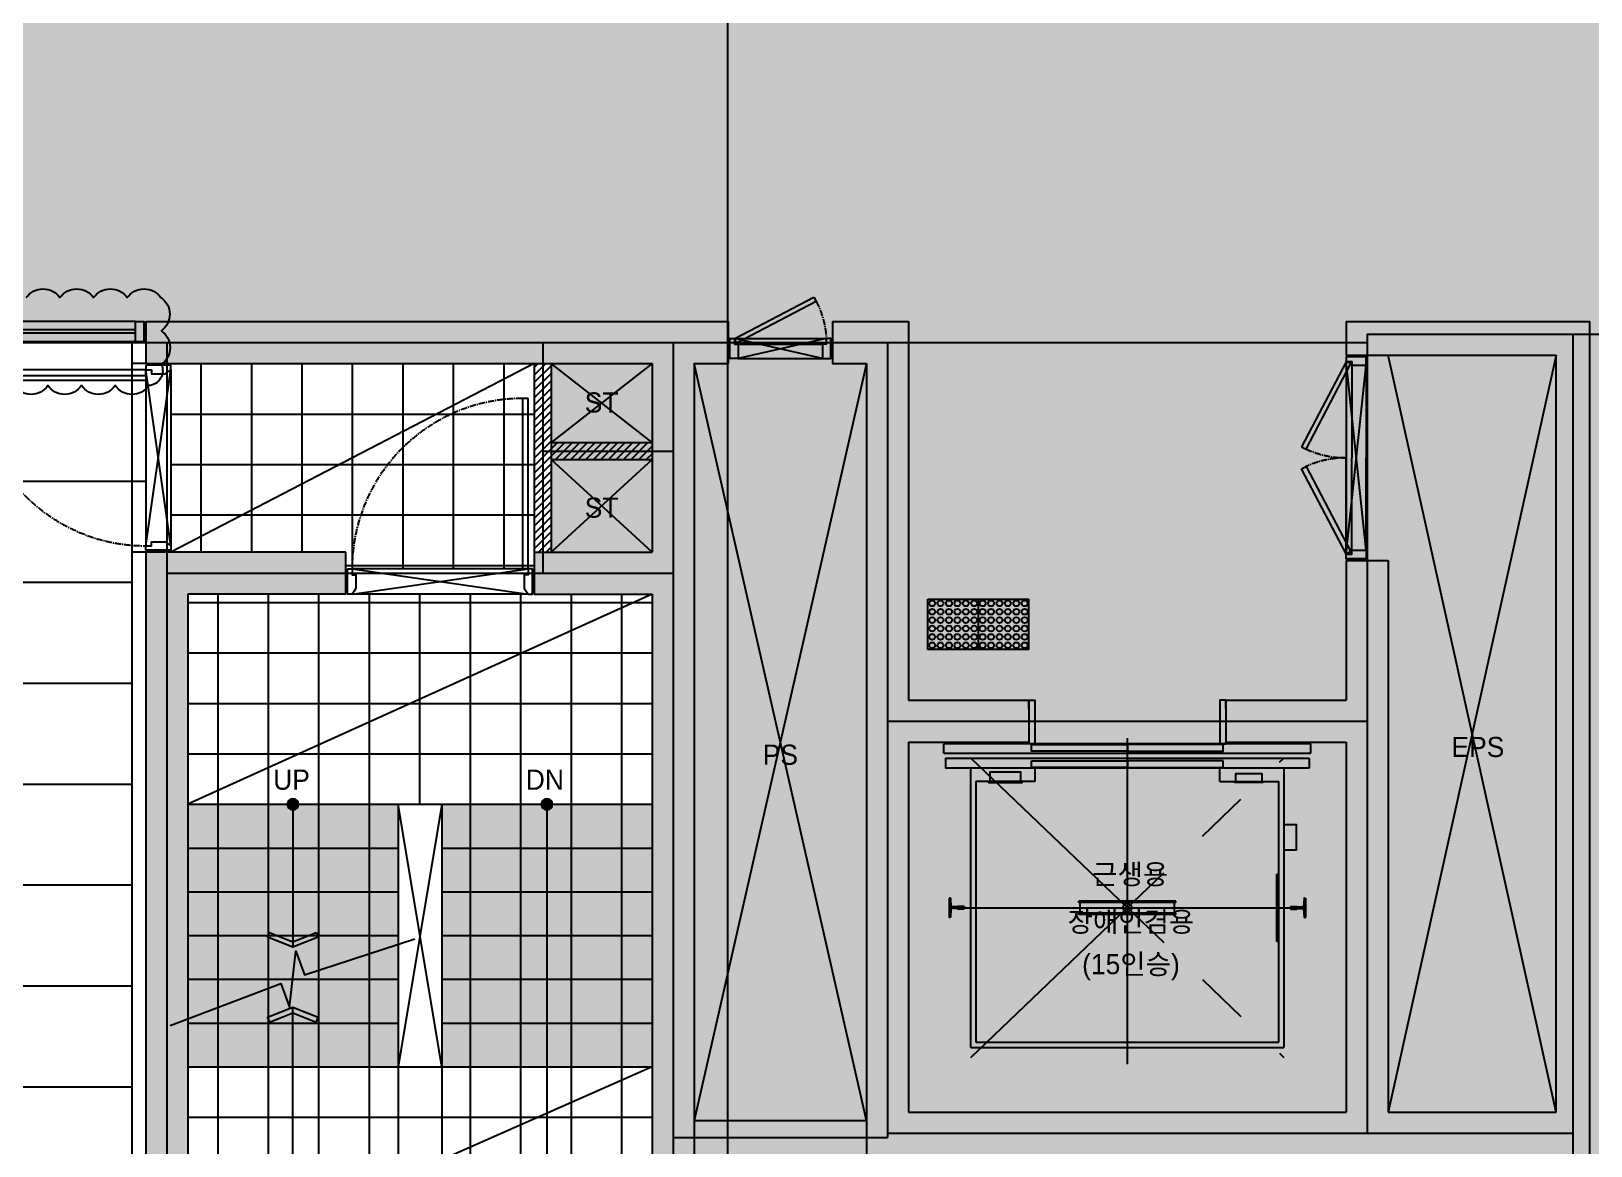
# Model space of a CAD drawing. Header units: millimetres. Extents: x -223175 to 287756, y -120611 to 352956.
# Drawn here: x 144884 to 154155, y 279582 to 286208 of the extents above; entities that cross this region are included whole.
import ezdxf
from ezdxf.enums import TextEntityAlignment as Align

# ---------------------------------------------------------------- set-up
doc = ezdxf.new("R2010")
doc.units = ezdxf.units.MM
doc.header["$LTSCALE"] = 50
for name, pattern in [('CENTER2', [1.125, 0.75, -0.125, 0.125, -0.125]), ('XREF 평면도$0$CEN', [62, 60, -1, 0, -1]), ('XREF 평면도$0$CENTER', [50.8, 31.75, -6.35, 6.35, -6.35]), ('XREF 평면도$0$HIDDEN2', [0.1875, 0.125, -0.0625])]:
    doc.linetypes.add(name, pattern=pattern)
for name, color, linetype in [('@220310_예인수정', 240, 'Continuous'), ('A-TEXT-1', 3, 'Continuous'), ('F-FIN', 5, 'Continuous'), ('I-CL-OPEN', 1, 'Continuous'), ('I-F-HAT', 8, 'Continuous'), ('I-FL-DOOR', 4, 'Continuous'), ('I-SOLID(제외영역)', 253, 'Continuous'), ('solid', 251, 'Continuous'), ('TILE', 8, 'Continuous'), ('XREF 평면도$0$00-DOOR', 4, 'Continuous'), ('XREF 평면도$0$A_GE_SYM', 7, 'Continuous'), ('XREF 평면도$0$BLK', 3, 'Continuous'), ('XREF 평면도$0$CEN', 1, 'XREF 평면도$0$CEN'), ('XREF 평면도$0$CENTER', 14, 'XREF 평면도$0$CENTER'), ('XREF 평면도$0$CON', 2, 'Continuous'), ('XREF 평면도$0$DIM', 7, 'Continuous'), ('XREF 평면도$0$DO', 4, 'Continuous'), ('XREF 평면도$0$ELEV', 7, 'Continuous'), ('XREF 평면도$0$F_HAT', 8, 'Continuous'), ('XREF 평면도$0$WID', 4, 'Continuous'), ('XREF 평면도$0$점자경고블럭', 7, 'Continuous'), ('XREF 평면도$0$점자블럭', 8, 'Continuous'), ('XREF 평면도$0$점자유도블럭', 7, 'Continuous'), ('XREF 평면도$0$화단', 7, 'Continuous')]:
    doc.layers.add(name, color=color, linetype=linetype)
doc.layers.add('DEFPOINT', color=98, linetype='Continuous', plot=False)
doc.styles.add('YE-TEXT', font='HY울릉도l.ttf')

# ---------------------------------------------------------------- blocks, each defined once
blk = doc.blocks.new('지상1층 계단1')
at = {"layer": 'XREF 평면도$0$A_GE_SYM'}
for points in [[(146439.9, 281578.4, -1), (146439.9, 281645, -1)], [(147949.9, 281578.4, 1), (147949.9, 281645, 1)]]:
    blk.add_hatch(color=7, dxfattribs=at).paths.add_polyline_path(points)
at = {"color": 7}
for p, q in [((145814.9, 281611.7), (148574.9, 281611.7)), ((146439.9, 281611.7), (146439.9, 280762.1)), ((147064.9, 281611.7), (147064.9, 278831.7)), ((147324.9, 281611.7), (147324.9, 278831.7)), ((145814.9, 281351.7), (147064.9, 281351.7)), ((147324.9, 281351.7), (148574.9, 281351.7)), ((145814.9, 281091.7), (147064.9, 281091.7)), ((147324.9, 281091.7), (148574.9, 281091.7)), ((145814.9, 280831.7), (147064.9, 280831.7)), ((147324.9, 280831.7), (148574.9, 280831.7)), ((145814.9, 280571.7), (147064.9, 280571.7)), ((147324.9, 280571.7), (148574.9, 280571.7)), ((145814.9, 280311.7), (147064.9, 280311.7)), ((147324.9, 280311.7), (148574.9, 280311.7)), ((145814.9, 280051.7), (148574.9, 280051.7))]:
    blk.add_line(p, q, dxfattribs=at)
blk.add_lwpolyline([(147949.9, 281611.7), (147949.9, 279431.7), (146439.9, 279431.7), (146439.9, 280404)], dxfattribs=at)
at = {"layer": 'XREF 평면도$0$A_GE_SYM', "color": 7}
blk.add_lwpolyline([(145709.9, 280297), (146368.1, 280546), (146419.4, 280405.1), (146457.8, 280738.3), (146509.1, 280597.3), (147164.9, 280811.5)], dxfattribs=at)
for points in [[(146578.8, 280849.9), (146589.9, 280822.1), (146439.9, 280762.1), (146289.9, 280822.1), (146301.1, 280849.9), (146439.9, 280794.4), (146578.8, 280849.9)], [(146578.8, 280316.2), (146589.9, 280344), (146439.9, 280404), (146289.9, 280344), (146301.1, 280316.2), (146439.9, 280371.7), (146578.8, 280316.2)]]:
    blk.add_lwpolyline(points, close=True, dxfattribs=at)
at = {"layer": 'XREF 평면도$0$A_GE_SYM'}
for centre in [(146439.9, 281611.7), (147949.9, 281611.7)]:
    blk.add_arc(centre, 33.3, 90, 270, dxfattribs=at)
at = {"layer": 'XREF 평면도$0$A_GE_SYM', "color": 7}
for centre in [(146439.9, 281611.7), (147949.9, 281611.7)]:
    blk.add_arc(centre, 33.3, 270, 90, dxfattribs=at)
at = {"layer": 'XREF 평면도$0$CEN', "color": 1, "ltscale": 100}
for p, q in [((147324.9, 280051.7), (147064.9, 281611.7)), ((147324.9, 281611.7), (147064.9, 280051.7))]:
    blk.add_line(p, q, dxfattribs=at)
at = {"layer": 'A-TEXT-1', "style": 'YE-TEXT'}
for s, p in [('UP', (146540.9, 281698.4)), ('DN', (148050.9, 281698.4))]:
    blk.add_text(s, height=120, dxfattribs=at).set_placement(p, align=Align.RIGHT)
blk = doc.blocks.new('XREF 평면도$0$A$C4BD30638')
at = {"layer": 'I-CL-OPEN'}
blk.add_lwpolyline([(-50, 0), (-550, 0), (-27, 120), (-573, 120), (-50, 0)], dxfattribs=at)
at = {"layer": 'I-FL-DOOR', "color": 4, "linetype": 'Continuous'}
blk.add_lwpolyline([(-499, 365.8), (-512.8, 339.5), (-40.3, 91.8), (-30, 120)], close=True, dxfattribs=at)
at = {"layer": 'I-FL-DOOR', "color": 1, "linetype": 'CENTER2', "lineweight": -3}
blk.add_arc((-40.3, 91.8), 533.5, 152.33638, 176.97093, dxfattribs=at)
at = {"layer": 'XREF 평면도$0$DO', "color": 5}
for p, q in [((-30, 120), (-573, 120)), ((-50, 85), (-550, 85)), ((-50, 0), (-550, 0))]:
    blk.add_line(p, q, dxfattribs=at)
at = {"layer": 'XREF 평면도$0$DO'}
for points in [[(-550, 0), (-600, 0), (-600, 120), (-573, 120), (-573, 85), (-550, 85)], [(-50, 0), (0, 0), (0, 120), (-27, 120), (-27, 85), (-50, 85)]]:
    blk.add_lwpolyline(points, close=True, dxfattribs=at)
blk = doc.blocks.new('XREF 평면도$0$A$C293E65E8')
at = {"layer": 'I-CL-OPEN'}
blk.add_lwpolyline([(27, -150), (1073, -150), (27, 0), (1073, 0), (27, -150)], dxfattribs=at)
at = {"layer": 'I-FL-DOOR', "color": 4, "linetype": 'Continuous'}
blk.add_lwpolyline([(27, -1162.7), (60.3, -1162.7), (60.3, -150), (27, -150)], close=True, dxfattribs=at)
at = {"layer": 'I-FL-DOOR', "color": 1, "linetype": 'CENTER2', "lineweight": -3}
blk.add_arc((60.3, -150), 1012.7, 270, 0, dxfattribs=at)
at = {"layer": 'XREF 평면도$0$00-DOOR', "color": 5}
for p, q in [((27, 0), (1073, 0)), ((60.3, -150), (1073, -150))]:
    blk.add_line(p, q, dxfattribs=at)
at = {"layer": 'XREF 평면도$0$00-DOOR'}
for points in [[(0, -150), (27, -150), (27, -115), (50, -115), (50, -35), (38.5, -17.5), (27, 0), (0, 0)], [(1100, -150), (1073, -150), (1073, -115), (1050, -115), (1050, -35), (1061.5, -17.5), (1073, 0), (1100, 0)]]:
    blk.add_lwpolyline(points, close=True, dxfattribs=at)
blk = doc.blocks.new('XREF 평면도$0$RAIL18')
at = {"layer": 'XREF 평면도$0$ELEV'}
for p, q in [((-89, -57), (-89, 57)), ((-83.4, 57), (-89, 57)), ((-78.2, 8), (-80.9, 54.6)), ((-78.2, 8), (-74.9, 4.7)), ((-41.2, 4.7), (-74.9, 4.7)), ((-38, 8), (-41.2, 4.7)), ((-1, 8), (-38, 8)), ((0, 7), (-1, 8)), ((0, -7), (0, 7)), ((-83.4, -57), (-89, -57)), ((-80.9, -54.6), (-78.2, -8)), ((-78.2, -8), (-74.9, -4.7)), ((-41.2, -4.7), (-74.9, -4.7)), ((-38, -8), (-41.2, -4.7)), ((-1, -8), (-38, -8)), ((0, -7), (-1, -8))]:
    blk.add_line(p, q, dxfattribs=at)
for centre, start, end in [((-83.4, 54.5), 3.40934, 90), ((-83.4, -54.5), 270, 356.59066)]:
    blk.add_arc(centre, 2.5, start, end, dxfattribs=at)
blk = doc.blocks.new('XREF 평면도$0$Ev-1층')
for p, q in [((912696.3, 222626.1), (912696.3, 220764.1)), ((912727.3, 222595.1), (912727.3, 220795.1))]:
    blk.add_line(p, q)
at = {"layer": 'XREF 평면도$0$ELEV'}
for p, q in [((914356.3, 220615.1), (914356.3, 222775.1)), ((914416.3, 222775.1), (914356.3, 222775.1)), ((914416.3, 222775.1), (914416.3, 220615.1)), ((912696.3, 222626.1), (914356.3, 222626.1)), ((913486.3, 221407.1), (913486.3, 221983.1)), ((913486.3, 221983.1), (913494.3, 221983.1)), ((913494.3, 221407.1), (913494.3, 221983.1)), ((913494.3, 221975.1), (913558.3, 221975.1)), ((913558.3, 221407.1), (913558.3, 221983.1)), ((913558.3, 221983.1), (913566.3, 221983.1)), ((913566.3, 221407.1), (913566.3, 221983.1)), ((913486.3, 221407.1), (913494.3, 221407.1)), ((913494.3, 221415.1), (913558.3, 221415.1)), ((913558.3, 221407.1), (913566.3, 221407.1)), ((914356.3, 220764.1), (912696.3, 220764.1)), ((913326.3, 220806), (913726.3, 220806)), ((913326.3, 220796), (913326.3, 220806)), ((913726.3, 220806), (913726.3, 220796)), ((914416.3, 220615.1), (914356.3, 220615.1))]:
    blk.add_line(p, q, dxfattribs=at)
at = {"layer": 'XREF 평면도$0$ELEV', "color": 7}
for p, q in [((914446.3, 222785.1), (914446.3, 220605.1)), ((914446.3, 222785.1), (914501.3, 222785.1)), ((914501.3, 220605.1), (914501.3, 222785.1)), ((914276.3, 222595.1), (912727.3, 222595.1)), ((914276.3, 222245.1), (914276.3, 222595.1)), ((914356.3, 222245.1), (914276.3, 222245.1)), ((914276.3, 221145.1), (914356.3, 221145.1)), ((914276.3, 221145.1), (914276.3, 220795.1)), ((912727.3, 220795.1), (914276.3, 220795.1)), ((914446.3, 220605.1), (914501.3, 220605.1))]:
    blk.add_line(p, q, dxfattribs=at)
at = {"layer": 'XREF 평면도$0$ELEV', "color": 1}
for p, q in [((913526.3, 222754.1), (913526.3, 220636.1)), ((914535.3, 221695.1), (912596.3, 221695.1))]:
    blk.add_line(p, q, dxfattribs=at)
at = {"layer": 'XREF 평면도$0$ELEV', "color": 11, "linetype": 'XREF 평면도$0$CENTER'}
for p, q in [((914416.3, 222626.1), (912636.3, 220764.1)), ((912636.3, 222626.1), (914416.3, 220764.1))]:
    blk.add_line(p, q, dxfattribs=at)
at = {"layer": 'XREF 평면도$0$ELEV'}
for points in [[(914276.3, 222520.1), (914271.3, 222520.1), (914271.3, 222320.1), (914276.3, 222320.1)], [(914276.3, 222327.6), (914333.3, 222327.5), (914333.3, 222512.5), (914276.3, 222512.6)], [(914276.3, 220890.1), (914271.3, 220890.1), (914271.3, 221055.1), (914276.3, 221055.1)], [(914276.3, 221050.1), (914324.3, 221050.1), (914324.3, 220895.1), (914276.3, 220895.1)]]:
    blk.add_lwpolyline(points, dxfattribs=at)
for points in [[(914400.3, 222265.1), (914400.3, 221696.1), (914360.3, 221696.1), (914360.3, 222265.1)], [(914400.3, 221125.1), (914400.3, 221694.1), (914360.3, 221694.1), (914360.3, 221125.1)], [(913870.1, 220764.1), (913870.1, 220689.1), (914020.1, 220689.1), (914020.1, 220764.1)]]:
    blk.add_lwpolyline(points, close=True, dxfattribs=at)
at = {"layer": 'XREF 평면도$0$ELEV', "color": 7}
for points in [[(914497.3, 222265.1), (914497.3, 221696.1), (914457.3, 221696.1), (914457.3, 222265.1)], [(914497.3, 221125.1), (914497.3, 221694.1), (914457.3, 221694.1), (914457.3, 221125.1)]]:
    blk.add_lwpolyline(points, close=True, dxfattribs=at)
for points in [[(914711.3, 222280.1), (914761.3, 222280.1), (914761.3, 222245.1), (914501.3, 222245.1), (914501.3, 222280.1), (914511.3, 222280.1)], [(914711.3, 221110.1), (914761.3, 221110.1), (914761.3, 221145.1), (914501.3, 221145.1), (914501.3, 221110.1), (914511.3, 221110.1)]]:
    blk.add_lwpolyline(points, dxfattribs=at)
at = {"layer": 'XREF 평면도$0$ELEV', "color": 1, "linetype": 'XREF 평면도$0$HIDDEN2'}
blk.add_circle((913526.3, 221695.1), 25, dxfattribs=at)
at = {"layer": 'XREF 평면도$0$DIM', "xscale": -1, "rotation": 90}
blk.add_blockref('XREF 평면도$0$RAIL18', (913526.3, 222665.1), dxfattribs=at)
at = {"layer": 'XREF 평면도$0$DIM', "rotation": 90.00000000000001}
blk.add_blockref('XREF 평면도$0$RAIL18', (913526.3, 220725.1), dxfattribs=at)
blk = doc.blocks.new('XREF 평면도$0$A$C68AD0916')
at = {"layer": 'I-CL-OPEN'}
blk.add_lwpolyline([(-570, -120), (573, -120), (-550, 0), (550, 0), (-573, -120)], dxfattribs=at)
at = {"layer": 'I-FL-DOOR', "color": 4, "linetype": 'Continuous'}
for points in [[(-65.8, -384.3), (-52, -357.9), (-559.7, -91.8), (-570, -120)], [(65.8, -384.3), (52, -357.9), (559.7, -91.8), (570, -120)]]:
    blk.add_lwpolyline(points, close=True, dxfattribs=at)
at = {"layer": 'I-FL-DOOR', "color": 1, "linetype": 'CENTER2', "lineweight": -3}
for centre, start, end in [((-570, -120), 335.32637, 0), ((570, -120), 180, 204.67363)]:
    blk.add_arc(centre, 570, start, end, dxfattribs=at)
at = {"layer": 'XREF 평면도$0$DO', "color": 5}
for p, q in [((-550, 0), (0, 0)), ((550, 0), (0, 0)), ((-550, -85), (0, -85)), ((550, -85), (0, -85)), ((-570, -120), (0, -120)), ((570, -120), (0, -120))]:
    blk.add_line(p, q, dxfattribs=at)
at = {"layer": 'XREF 평면도$0$DO'}
for points in [[(-550, 0), (-600, 0), (-600, -120), (-573, -120), (-573, -85), (-550, -85)], [(550, 0), (600, 0), (600, -120), (573, -120), (573, -85), (550, -85)]]:
    blk.add_lwpolyline(points, close=True, dxfattribs=at)
blk = doc.blocks.new('XREF 평면도$0$A$C19973816')
at = {"layer": 'XREF 평면도$0$점자경고블럭', "color": 12}
for p, q in [((0, 300), (0, 0)), ((0, 300), (300, 300)), ((300, 300), (300, 0)), ((300, 0), (0, 0))]:
    blk.add_line(p, q, dxfattribs=at)
at = {"layer": 'XREF 평면도$0$점자경고블럭', "color": 253}
for centre in [(25, 275), (75, 275), (125, 275), (175, 275), (225, 275), (275, 275), (25, 225), (25, 175), (75, 225), (75, 175), (125, 225), (125, 175), (175, 225), (175, 175), (225, 225), (225, 175), (275, 225), (275, 175), (25, 125), (75, 125), (125, 125), (175, 125), (225, 125), (275, 125), (25, 75), (25, 25), (75, 75), (75, 25), (125, 75), (125, 25), (175, 75), (175, 25), (225, 75), (225, 25), (275, 75), (275, 25)]:
    blk.add_circle(centre, 17.5, dxfattribs=at)
blk = doc.blocks.new('XREF 평면도$0$장애인점자블럭')
at = {"layer": 'XREF 평면도$0$점자유도블럭', "xscale": -1, "rotation": 180}
blk.add_blockref('XREF 평면도$0$A$C19973816', (0, 0), dxfattribs=at)

msp = doc.modelspace()

# ---------------------------------------------------------------- hatches: boundary and pattern name
at = {"layer": 'I-F-HAT'}
h = msp.add_hatch(dxfattribs=at)
h.set_pattern_fill('NET300-600', color=252, scale=2)
h.set_pattern_definition([(0, (145484.9, 275131.7), (0, 600), []), (90, (145484.9, 275131.7), (-1200, 7e-14), [])])
h.paths.add_polyline_path([(143604.9138, 284361.6924), (145494.9138, 284361.6924), (145494.9138, 284231.6924), (145564.9138, 284231.6924), (145564.9138, 283111.6924), (145484.9138, 283111.6924), (145484.9138, 277781.6924), (153869.9138, 277781.6924), (153869.9138, 276171.6924), (153859.9138, 276171.6924), (153859.9138, 276091.6924), (153979.9138, 276091.6924), (153979.9138, 276101.6924), (163624.9138, 276101.6924), (163624.9138, 274161.6924), (153979.9138, 274161.6924), (153979.9138, 274171.6924), (153859.9138, 274171.6924), (153859.9138, 274091.6924), (153869.9138, 274091.6924), (153869.9138, 272411.6924), (149647.4138, 272411.6924), (149647.4138, 272331.6924), (149027.4138, 272331.6924), (149027.4138, 272411.6924), (145484.9138, 272411.6924), (145484.9138, 267351.6924), (145564.9138, 267351.6924), (145564.9138, 266231.6924), (145484.9138, 266231.6924), (145484.9138, 266101.6924), (143604.9138, 266101.6924), (143604.9138, 266946.6924), (143614.9138, 266946.6924), (143614.9138, 266981.6924), (143264.9138, 266981.6924), (143264.9138, 268081.6924), (143614.9138, 268081.6924), (143614.9138, 268116.6924), (143604.9138, 268116.6924), (143604.9138, 269746.6924), (143614.9138, 269746.6924), (143614.9138, 269781.6924), (143264.9138, 269781.6924), (143264.9138, 270881.6924), (143614.9138, 270881.6924), (143614.9138, 270916.6924), (143604.9138, 270916.6924), (143604.9138, 271961.6924), (140624.9138, 271961.6924), (140624.9138, 272921.6924), (143604.9138, 272921.6924), (143604.9138, 274756.6924), (143614.9138, 274756.6924), (143614.9138, 274776.6924), (143214.9138, 274776.6924), (143214.9138, 274756.6924), (143294.9138, 274756.6924), (143294.9138, 273831.6924), (141304.9138, 273831.6924), (141304.9138, 277951.6924), (143294.9138, 277951.6924), (143294.9138, 277036.6924), (143214.9138, 277036.6924), (143214.9138, 277016.6924), (143614.9138, 277016.6924), (143614.9138, 277036.6924), (143604.9138, 277036.6924), (143604.9138, 279396.6924), (143614.9138, 279396.6924), (143614.9138, 279431.6924), (143264.9138, 279431.6924), (143264.9138, 280531.6924), (143614.9138, 280531.6924), (143614.9138, 280566.6924), (143604.9138, 280566.6924), (143604.9138, 281896.6924), (143614.9138, 281896.6924), (143614.9138, 281931.6924), (143264.9138, 281931.6924), (143264.9138, 283031.6924), (143614.9138, 283031.6924), (143614.9138, 283066.6924), (143604.9138, 283066.6924)])
at = {"layer": 'I-SOLID(제외영역)', "ltscale": 0.5}
h = msp.add_hatch(color=253, dxfattribs=at)
h.dxf.hatch_style = 1
h.paths.add_polyline_path([(107817.9932, 312724.6809), (107817.9932, 244617.0602), (184614.5896, 244617.0602), (184614.5896, 312724.6809)])
h.paths.add_polyline_path([(143274.9138, 271631.6924), (140474.9138, 271631.6924), (140474.9138, 278831.6924), (143274.9138, 278831.6924), (143274.9138, 284356.6924), (147974.9138, 284356.6924), (147974.9138, 283111.6924), (148824.9138, 283111.6924), (148824.9138, 278581.6924), (146104.9138, 278581.6924), (146104.9138, 278331.6924), (154149.9138, 278331.6924), (154149.9138, 276381.6924), (166174.9138, 276381.6924), (166174.9138, 273881.6924), (154149.9138, 273881.6924), (154149.9138, 272131.6924), (145764.9138, 272131.6924), (145764.9138, 271881.6924), (148624.9138, 271881.6924), (148574.9138, 271756.6924), (148574.9138, 267351.6924), (147974.9138, 267351.6924), (147974.9138, 266231.6924), (145564.9138, 266231.6924), (145564.9138, 265981.6924), (143274.9138, 265981.6924), (143274.9138, 266231.6924)], flags=16)
h.paths.add_polyline_path([(132374.9138, 271631.6924), (137044.9138, 271631.6924), (137044.9138, 270991.6924), (137274.9138, 270991.6924), (137274.9138, 269231.6924), (138074.9138, 269231.6924), (138074.9138, 265981.6924), (133724.9138, 265981.6924), (133724.9138, 269031.6924), (132374.9138, 269031.6924)], flags=16)
at = {"layer": 'solid', "ltscale": 0.05}
h = msp.add_hatch(color=256, dxfattribs=at)
h.dxf.hatch_style = 1
h.paths.add_polyline_path([(132574.9138, 271881.6924), (132574.9138, 270581.6924), (131774.9138, 270581.6924), (131774.9138, 271881.6924)])
h.paths.add_polyline_path([(132574.9138, 271631.6924), (132574.9138, 271881.6924), (138724.9138, 271881.6924), (138974.9138, 271881.6924), (138974.9138, 265981.6924), (138074.9138, 265981.6924), (138074.9138, 271631.6924)])
h.paths.add_polyline_path([(149849.9138, 265981.6924), (149849.9138, 270931.6924), (152699.9138, 270931.6924), (152699.9138, 272331.6924), (154149.9138, 272331.6924), (154149.9138, 265981.6924), (152699.9138, 265981.6924), (152699.9138, 270681.6924), (150099.9138, 270681.6924), (150099.9138, 268481.6924), (150814.9138, 268481.6924), (150814.9138, 268231.6924), (150099.9138, 268231.6924), (150099.9138, 265981.6924)])
h.paths.add_polyline_path([(145564.9138, 266231.6924), (145564.9138, 265981.6924), (149229.9138, 265981.6924), (149229.9138, 266231.6924), (148824.9138, 266231.6924), (148824.9138, 271881.6924), (145564.9138, 271881.6924), (145564.9138, 267351.6924), (146754.9138, 267351.6924), (146754.9138, 267601.6924), (145814.9138, 267601.6924), (145814.9138, 271631.6924), (148574.9138, 271631.6924), (148574.9138, 267601.6924), (147874.9138, 267601.6924), (147874.9138, 267351.6924), (148574.9138, 267351.6924), (148574.9138, 266231.6924)])
h.paths.add_polyline_path([(153949.9138, 276381.6924), (166174.9138, 276381.6924), (166174.9138, 276131.6924), (153949.9138, 276131.6924)])
h.paths.add_polyline_path([(166174.9138, 274131.6924), (153949.9138, 274131.6924), (153949.9138, 273881.6924), (166174.9138, 273881.6924)])
h.paths.add_polyline_path([(141074.9138, 271881.6924), (140474.9138, 271881.6924), (140474.9138, 270981.6924), (141074.9138, 270981.6924)])
h.paths.add_polyline_path([(141074.9138, 271881.6924), (143524.9138, 271881.6924), (143524.9138, 270916.6924), (143274.9138, 270916.6924), (143274.9138, 271631.6924), (141074.9138, 271631.6924), (141074.9138, 271881.6924)])
h.paths.add_polyline_path([(145564.9138, 284481.6924), (149027.4138, 284481.6924), (149027.4138, 284231.6924), (148824.9138, 284231.6924), (148824.9138, 278331.6924), (153949.9138, 278331.6924), (153949.9138, 279531.6924), (149849.9138, 279531.6924), (149849.9138, 284231.6924), (149647.4138, 284231.6924), (149647.4138, 284481.6924), (150099.9138, 284481.6924), (150099.9138, 282231.6924), (150814.9138, 282231.6924), (150814.9138, 281981.6924), (150099.9138, 281981.6924), (150099.9138, 279781.6924), (152699.9138, 279781.6924), (152699.9138, 281981.6924), (151984.9138, 281981.6924), (151984.9138, 282231.6924), (152699.9138, 282231.6924), (152699.9138, 283061.6924), (152949.9138, 283061.6924), (152949.9138, 279781.6924), (153949.9138, 279781.6924), (153949.9138, 284281.6924), (152699.9138, 284281.6924), (152699.9138, 284481.6924), (154149.9138, 284481.6924), (154149.9138, 278131.6924), (148574.9138, 278131.6924), (148574.9138, 278581.6924), (145564.9138, 278581.6924), (145564.9138, 283111.6924), (146754.9138, 283111.6924), (146754.9138, 282861.6924), (145814.9138, 282861.6924), (145814.9138, 278831.6924), (148574.9138, 278831.6924), (148574.9138, 282861.6924), (147874.9138, 282861.6924), (147874.9138, 283111.6924), (148574.9138, 283111.6924), (148574.9138, 284231.6924), (145564.9138, 284231.6924)])
h.paths.add_polyline_path([(141074.9138, 270981.6924), (141074.9138, 266231.6924), (143274.9138, 266231.6924), (143274.9138, 266946.6924), (143524.9138, 266946.6924), (143524.9138, 265981.6924), (140824.9138, 265981.6924), (140824.9138, 270981.6924)])
h.paths.add_polyline_path([(141074.9138, 278581.6924), (141074.9138, 278831.6924), (143274.9138, 278831.6924), (143274.9138, 279396.6924), (143524.9138, 279396.6924), (143524.9138, 277921.6924), (143324.9138, 277921.6924), (143324.9138, 278581.6924), (140674.9138, 278581.6924), (140674.9138, 273201.6924), (143324.9138, 273201.6924), (143324.9138, 273804.4424), (143524.9138, 273804.4424), (143524.9138, 273001.6924), (140474.9138, 273001.6924), (140474.9138, 278581.6924)])
h.paths.add_polyline_path([(143524.9138, 269746.6924), (143274.9138, 269746.6924), (143274.9138, 268116.6924), (143524.9138, 268116.6924)])
h.paths.add_polyline_path([(143524.9138, 281896.6924), (143274.9138, 281896.6924), (143274.9138, 280566.6924), (143524.9138, 280566.6924)])
h.paths.add_polyline_path([(140824.9138, 284481.6924), (141074.9138, 284481.6924), (141074.9138, 283881.6924), (143274.9138, 283881.6924), (143274.9138, 284481.6924), (143524.9138, 284481.6924), (143524.9138, 283066.6924), (143274.9138, 283066.6924), (143274.9138, 283631.6924), (141074.9138, 283631.6924), (141074.9138, 279481.6924), (140824.9138, 279481.6924)])
h.paths.add_polyline_path([(138974.9138, 284481.6924), (138724.9138, 284481.6924), (138724.9138, 271881.6924), (138974.9138, 271881.6924)])
h.paths.add_polyline_path([(141074.9138, 279481.6924), (140474.9138, 279481.6924), (140474.9138, 278581.6924), (141074.9138, 278581.6924)])
h.paths.add_polyline_path([(153949.9138, 272131.6924), (152949.9138, 272131.6924), (152949.9138, 266181.6924), (153949.9138, 266181.6924)], flags=16)
h.paths.add_polyline_path([(138774.9138, 271631.6924), (138274.9138, 271631.6924), (138274.9138, 266181.6924), (138774.9138, 266181.6924)], flags=16)
h = msp.add_hatch(dxfattribs=at)
h.set_pattern_fill('ANSI31', color=256, scale=10)
h.set_pattern_definition([(45, (-830368.875, 110505.83), (-22.4506403, 22.4506403), [])])
h.paths.add_polyline_path([(147974.9138, 283111.6924), (147974.9138, 283761.6924), (147974.9138, 284231.6924), (147874.9138, 284231.6924), (147874.9138, 283111.6924)])
h.paths.add_polyline_path([(148574.9138, 283661.6924), (148574.9138, 283761.6924), (147974.9138, 283761.6924), (147974.9138, 283661.6924)])
at = {"layer": 'TILE'}
h = msp.add_hatch(dxfattribs=at)
h.set_pattern_fill('_USER', color=256, scale=300, style=0, double=1, pattern_type=0)
h.set_pattern_definition([(0, (146794.9, 284231.7), (0, 300), []), (90, (146794.9, 284231.7), (-300, 2e-14), [])])
h.paths.add_polyline_path([(145714.9138, 284231.6924), (145714.9138, 283111.6924), (146754.9138, 283111.6924), (146754.9138, 283011.6924), (147874.9138, 283011.6924), (147874.9138, 284231.6924)])
h = msp.add_hatch(dxfattribs=at)
h.set_pattern_fill('_USER', color=256, scale=300, style=0, double=1, pattern_type=0)
h.set_pattern_definition([(0, (147194.9, 281611.7), (0, 300), []), (90, (147194.9, 281611.7), (-300, 2e-14), [])])
h.paths.add_polyline_path([(145814.9138, 282861.6924), (148574.9138, 282861.6924), (148574.9138, 281611.3773), (147324.9138, 281611.6924), (147064.9138, 281611.6924), (145814.9138, 281611.3773)])
h = msp.add_hatch(dxfattribs=at)
h.set_pattern_fill('_USER', color=256, scale=300, angle=270, style=0, pattern_type=0)
h.set_pattern_definition([(90, (147194.9, 268624.65), (-300, 2e-14), [])])
h.paths.add_polyline_path([(147064.9138, 280052.1378), (145814.9138, 280052.1378), (145814.9138, 281612.1378), (147064.9138, 281612.1378)])
h.paths.add_polyline_path([(148574.9138, 281612.1378), (148574.9138, 280052.1378), (147324.9138, 280052.1378), (147324.9138, 281612.1378)])
h = msp.add_hatch(dxfattribs=at)
h.set_pattern_fill('DOTS', color=256, scale=500, angle=270, style=0)
h.set_pattern_definition([(270, (149684.83, 277712.83), (31.25, -15.625), [0, -31.25])])
h.paths.add_polyline_path([(147064.9138, 280052.1378), (145814.9138, 280052.1378), (145814.9138, 281612.1378), (147064.9138, 281612.1378)])
h.paths.add_polyline_path([(148574.9138, 281612.1378), (148574.9138, 280052.1378), (147324.9138, 280052.1378), (147324.9138, 281612.1378)])
h = msp.add_hatch(dxfattribs=at)
h.set_pattern_fill('_USER', color=256, scale=300, style=0, double=1, pattern_type=0)
h.set_pattern_definition([(0, (147194.9, 280051.7), (0, 300), []), (90, (147194.9, 280051.7), (-300, 2e-14), [])])
h.paths.add_polyline_path([(147064.9138, 280051.6924), (147064.9138, 278832.1378), (145814.9138, 278832.1378), (145814.9138, 280051.6924)])
h.paths.add_polyline_path([(148574.9138, 280052.1378), (148574.9138, 278832.1378), (147324.9138, 278832.1378), (147324.9138, 280052.1378)])
h = msp.add_hatch(dxfattribs=at)
h.set_pattern_fill('_USER', color=8, scale=300, style=0, pattern_type=0)
h.set_pattern_definition([(0, (147194.9, 280051.7), (0, 300), [])])
h.paths.add_polyline_path([(147324.9138, 280051.6924), (147324.9138, 278831.6924), (147064.9138, 278831.6924), (147064.9138, 280051.6924)])
at = {"layer": 'XREF 평면도$0$F_HAT', "ltscale": 10}
h = msp.add_hatch(dxfattribs=at)
h.set_pattern_fill('EARTH', color=256, scale=200, style=0)
h.set_pattern_definition([(0, (-162118.8, 210702.1), (1270, 1270), [1270, -1270]), (0, (-162118.8, 211178.4), (1270, 1270), [1270, -1270]), (0, (-162118.8, 211654.6), (1270, 1270), [1270, -1270]), (90, (-161960.1, 211813.4), (-1270, 1270), [1270, -1270]), (90, (-161483.8, 211813.4), (-1270, 1270), [1270, -1270]), (90, (-161007.6, 211813.4), (-1270, 1270), [1270, -1270])])
edge = h.paths.add_edge_path()
edge.add_arc((122303.7168, 296707.3663), 6000, 90, 180, ccw=False)
edge.add_line((122303.7168, 302707.3663), (165827.6734, 302707.3663))
edge.add_arc((165827.6734, 296707.3663), 6000, 7.60009137, 90, ccw=False)
edge.add_line((171774.9654, 297500.9141), (172788.1157, 290234.6073))
edge.add_line((172788.1157, 290234.6073), (178227.6237, 258587.7343))
edge.add_line((178227.6237, 258587.7343), (179127.1938, 254142.4001))
edge.add_arc((169203.4195, 252731.001), 10023.6392, 270.05453158, 8.09454977, ccw=False)
edge.add_line((169212.9595, 242707.3663), (169212.9595, 242607.3663))
edge.add_line((169212.9595, 242607.3663), (122303.7168, 242607.3663))
edge.add_line((122303.7168, 247707.3663), (122303.7168, 242707.3663))
edge.add_arc((122303.7168, 248707.3663), 6000, 180, 270, ccw=False)
edge.add_line((116303.7168, 248707.3663), (116309.7336, 266200.3281))
edge.add_arc((122288.1993, 266344.9108), 5980.2137, 125.6384541, 181.385366, ccw=False)
edge.add_line((118803.7168, 271205.0896), (118803.7168, 254450.007))
edge.add_line((118803.7168, 254450.007), (123023.5841, 250204.7065))
edge.add_line((123023.5841, 250204.7065), (171064.5974, 250204.7065))
edge.add_line((171064.5974, 250204.7065), (176114.5896, 256405.3162))
edge.add_line((176114.5896, 256405.3162), (169292.7739, 297201.4016))
edge.add_line((169292.7739, 297201.4016), (165913.8508, 300207.3663))
edge.add_line((165913.8508, 300207.3663), (123023.5841, 300226.1632))
edge.add_line((123023.5841, 300226.1632), (118808.5174, 295969.5262))
edge.add_line((118808.5174, 295969.5262), (118803.7168, 279258.2952))
edge.add_arc((122339.6839, 284163.5339), 6046.8529, 183.43849468, 234.21385338, ccw=False)
edge.add_line((116303.7168, 283800.8616), (116303.7168, 296707.3663))

# ---------------------------------------------------------------- linework, layer by layer
at = {"layer": '@220310_예인수정'}
msp.add_lwpolyline([(144855.44, 284623.7082, -0.5206), (145055.44, 284623.7082, -0.5206), (145255.44, 284623.7082, -0.5206), (145455.44, 284623.7082, -0.5206), (145655.44, 284623.7082, -0.5206), (145658.1585, 284426.4266, -0.5206), (145658.1585, 284226.4266, -0.5206), (145583.6554, 284100.9297, -0.5206), (145383.6554, 284100.9297, -0.5206), (145183.6554, 284100.9297, -0.5206), (144983.6554, 284100.9297, -0.5206), (144783.6554, 284100.9297, -0.5206)], format="xyb", dxfattribs=at)
at = {"layer": 'DEFPOINT'}
for p, q in [((147874.9138, 284231.6924), (145714.9138, 283111.6924)), ((148574.9138, 282861.6924), (145814.9138, 281611.6924)), ((148574.9138, 280051.6924), (145814.9138, 278831.6924))]:
    msp.add_line(p, q, dxfattribs=at)
at = {"layer": 'F-FIN'}
for p, q in [((145564.9138, 284231.6924), (145484.9138, 284231.6924)), ((145564.9138, 283111.6924), (145484.9138, 283111.6924))]:
    msp.add_line(p, q, dxfattribs=at)
for points in [[(145484.9138, 284231.6924), (145484.9138, 284356.6924)], [(145484.9138, 277781.6924), (145484.9138, 283111.6924)]]:
    msp.add_lwpolyline(points, dxfattribs=at)
at = {"layer": 'XREF 평면도$0$BLK', "ltscale": 3}
for p, q in [((147874.9138, 284231.6924), (147874.9138, 283111.6924)), ((147974.9138, 284231.6924), (147974.9138, 283111.6924)), ((147974.9138, 283761.6924), (148574.9138, 283761.6924)), ((147974.9138, 283661.6924), (148574.9138, 283661.6924)), ((152699.9138, 283061.6924), (152949.9138, 283061.6924)), ((148824.9138, 279731.6924), (149849.9138, 279731.6924))]:
    msp.add_line(p, q, dxfattribs=at)
at = {"layer": 'XREF 평면도$0$CEN', "color": 1, "ltscale": 300}
msp.add_line((149024.9138, 244704.7065), (149024.9138, 305726.1632), dxfattribs=at)
msp.add_line((149024.9138, 244704.7065), (149024.9138, 305726.1632), dxfattribs=at)
at = {"layer": 'XREF 평면도$0$CEN', "color": 1, "ltscale": 100}
for p, q in [((153949.9138, 279781.6924), (152949.9138, 284281.6924)), ((153949.9138, 284281.6924), (152949.9138, 279781.6924)), ((148574.9138, 284231.6924), (147974.9138, 283761.6924)), ((148574.9138, 283761.6924), (147974.9138, 284231.6924)), ((149849.9138, 284231.6924), (148824.9138, 279731.6924)), ((149849.9138, 279731.6924), (148824.9138, 284231.6924)), ((148574.9138, 283661.6924), (147974.9138, 283111.6924)), ((148574.9138, 283111.6924), (147974.9138, 283661.6924))]:
    msp.add_line(p, q, dxfattribs=at)
at = {"layer": 'XREF 평면도$0$CENTER', "linetype": 'Continuous'}
for p, q in [((143399.9138, 284356.6924), (152824.9138, 284356.6924)), ((145689.9138, 284356.6924), (145689.9138, 278706.6924)), ((147924.9138, 284356.6924), (147924.9138, 282986.6924)), ((148699.9138, 284356.6924), (148699.9138, 278231.6924)), ((149974.9138, 284356.6924), (149974.9138, 279631.6924)), ((152824.9138, 284406.6924), (166099.9138, 284406.6924)), ((152824.9138, 284406.6924), (152824.9138, 279656.6924)), ((154049.9138, 276256.6924), (154049.9138, 284406.6924)), ((147924.9138, 283711.6924), (148699.9138, 283711.6924)), ((145689.9138, 282986.6924), (148699.9138, 282986.6924)), ((149974.9138, 282106.6924), (152824.9138, 282106.6924)), ((148699.9138, 279631.6924), (149974.9138, 279631.6924)), ((149974.9006, 279657.3642), (154049.9138, 279656.6924))]:
    msp.add_line(p, q, dxfattribs=at)
at = {"layer": 'XREF 평면도$0$CON'}
for p, q in [((145564.9138, 284481.6924), (149027.4138, 284481.6924)), ((145564.9138, 284481.6924), (145564.9138, 284231.6924)), ((149027.4138, 284481.6924), (149027.4138, 284231.6924)), ((149647.4138, 284481.6924), (150099.9138, 284481.6924)), ((149647.4138, 284481.6924), (149647.4138, 284231.6924)), ((150099.9138, 284481.6924), (150099.9138, 282231.6924)), ((152699.9138, 284481.6924), (154149.9138, 284481.6924)), ((152699.9138, 284481.6924), (152699.9138, 284281.6924)), ((154149.9138, 278131.6924), (154149.9138, 284481.6924)), ((152699.9138, 284281.6924), (153949.9138, 284281.6924)), ((153949.9138, 279781.6924), (153949.9138, 284281.6924)), ((145564.9138, 284231.6924), (148574.9138, 284231.6924)), ((148574.9138, 284231.6924), (148574.9138, 283111.6924)), ((148824.9138, 284231.6924), (149027.4138, 284231.6924)), ((148824.9138, 284231.6924), (148824.9138, 278331.6924)), ((149647.4138, 284231.6924), (149849.9138, 284231.6924)), ((149849.9138, 284231.6924), (149849.9138, 279531.6924)), ((145564.9138, 283111.6924), (145564.9138, 278581.6924)), ((146754.9138, 283111.6924), (145564.9138, 283111.6924)), ((146754.9138, 282861.6924), (146754.9138, 283111.6924)), ((147874.9138, 283111.6924), (148574.9138, 283111.6924)), ((147874.9138, 283111.6924), (147874.9138, 282861.6924)), ((152699.9138, 283061.6924), (152699.9138, 282231.6924)), ((152949.9138, 283061.6924), (152949.9138, 279781.6924)), ((145814.9138, 282861.6924), (145814.9138, 278831.6924)), ((146754.9138, 282861.6924), (145814.9138, 282861.6924)), ((147874.9138, 282861.6924), (148574.9138, 282861.6924)), ((148574.9138, 282861.6924), (148574.9138, 278831.6924)), ((150099.9138, 282231.6924), (150814.9138, 282231.6924)), ((150814.9138, 282231.6924), (150814.9138, 281981.6924)), ((151984.9138, 282231.6924), (152699.9138, 282231.6924)), ((151984.9138, 282231.6924), (151984.9138, 281981.6924)), ((150099.9138, 281981.6924), (150814.9138, 281981.6924)), ((150099.9138, 281981.6924), (150099.9138, 279781.6924)), ((151984.9138, 281981.6924), (152699.9138, 281981.6924)), ((152699.9138, 281981.6924), (152699.9138, 279781.6924)), ((150099.9138, 279781.6924), (152699.9138, 279781.6924)), ((152949.9138, 279781.6924), (153949.9138, 279781.6924))]:
    msp.add_line(p, q, dxfattribs=at)
at = {"layer": 'XREF 평면도$0$WID'}
for p, q in [((145504.9138, 284481.6924), (143574.9138, 284481.6924)), ((145504.9138, 284431.6924), (143584.9138, 284431.6924)), ((145504.9138, 284361.6924), (143574.9138, 284361.6924)), ((145504.9138, 284411.6924), (143584.9138, 284411.6924))]:
    msp.add_line(p, q, dxfattribs=at)
msp.add_lwpolyline([(145504.9138, 284361.6924), (145504.9138, 284481.6924), (145554.9138, 284481.6924), (145554.9138, 284361.6924)], close=True, dxfattribs=at)

# ---------------------------------------------------------------- block references
at = {"xscale": -1}
msp.add_blockref('XREF 평면도$0$A$C4BD30638', (149037.4138, 284261.6924), dxfattribs=at)
for name, p, rotation in [('XREF 평면도$0$A$C68AD0916', (152819.9138, 283671.6924), 270), ('XREF 평면도$0$A$C293E65E8', (145714.9138, 284221.6924), 270), ('XREF 평면도$0$A$C293E65E8', (147864.9138, 282861.6924), 180)]:
    msp.add_blockref(name, p, dxfattribs=dict(rotation=rotation))
at = {"layer": 'TILE'}
msp.add_blockref('지상1층 계단1', (0, 0), dxfattribs=at)
at = {"layer": 'XREF 평면도$0$점자블럭', "xscale": -1}
for p in [(150514.9138, 282831.6924), (150814.9138, 282831.6924)]:
    msp.add_blockref('XREF 평면도$0$장애인점자블럭', p, dxfattribs=at)
at = {"layer": 'XREF 평면도$0$화단', "rotation": 90.00000000000001}
msp.add_blockref('XREF 평면도$0$Ev-1층', (373094.9741, -632529.6433), dxfattribs=at)

# ---------------------------------------------------------------- texts
at = {"layer": 'A-TEXT-1', "style": 'YE-TEXT'}
for s, p in [('ST', (148274.9123, 284000.5293)), ('ST', (148274.9123, 283375.4184)), ('EPS', (153483.8628, 281952.7021)), ('PS', (149337.4123, 281906.6939)), ('근생용', (151417.0485, 281196.2141)), ('장애인겸용', (151421.4935, 280913.3082)), ('(15인승)', (151421.4935, 280661.8266))]:
    msp.add_text(s, height=120, dxfattribs=at).set_placement(p, align=Align.MIDDLE_CENTER)

doc.saveas('drawing.dxf')
